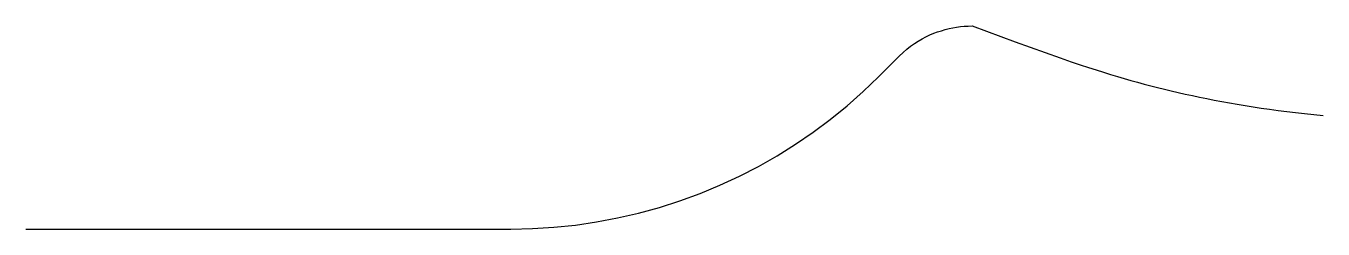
# Model space of a CAD drawing. Header units: metres. Extents: x -0.086 to 0.032, y -0.025 to -0.006.
import ezdxf

# ---------------------------------------------------------------- set-up
doc = ezdxf.new("R2010")
doc.units = ezdxf.units.M

msp = doc.modelspace()

# ---------------------------------------------------------------- linework, layer by layer
at = {"layer": 'NOZZLE_CONTOUR'}
msp.add_lwpolyline([(-0.08613, -0.02464), (-0.04197, -0.02464), (-0.04197, -0.02464), (-0.04001, -0.0246), (-0.03806, -0.02448), (-0.03611, -0.02428), (-0.03418, -0.02399), (-0.03226, -0.02363), (-0.03035, -0.02319), (-0.02846, -0.02267), (-0.0266, -0.02208), (-0.02476, -0.0214), (-0.02296, -0.02065), (-0.02118, -0.01983), (-0.01944, -0.01894), (-0.01774, -0.01797), (-0.01608, -0.01693), (-0.01447, -0.01583), (-0.0129, -0.01466), (-0.01138, -0.01343), (-0.00992, -0.01213), (-0.00851, -0.01078), (-0.00851, -0.01078), (-0.00663, -0.00891), (-0.00663, -0.00891), (-0.00628, -0.00858), (-0.00593, -0.00828), (-0.00559, -0.008), (-0.00524, -0.00776), (-0.00489, -0.00753), (-0.00454, -0.00733), (-0.00419, -0.00715), (-0.00384, -0.00698), (-0.00349, -0.00683), (-0.00314, -0.0067), (-0.00279, -0.00659), (-0.00244, -0.00648), (-0.00209, -0.0064), (-0.00175, -0.00632), (-0.0014, -0.00626), (-0.00105, -0.00622), (-0.0007, -0.00619), (-0.00035, -0.00617), (0, -0.00616), (0, -0.00616), (0.00394, -0.0076), (0.00802, -0.00905), (0.00903, -0.00941), (0.00986, -0.00969), (0.01061, -0.00994), (0.0113, -0.01016), (0.01196, -0.01037), (0.0126, -0.01057), (0.01323, -0.01076), (0.01384, -0.01094), (0.01446, -0.01112), (0.01507, -0.01128), (0.01567, -0.01145), (0.01629, -0.01161), (0.0169, -0.01177), (0.01752, -0.01192), (0.01814, -0.01207), (0.01877, -0.01222), (0.01941, -0.01236), (0.02006, -0.0125), (0.02071, -0.01264), (0.02138, -0.01277), (0.02205, -0.0129), (0.02273, -0.01303), (0.02343, -0.01316), (0.02414, -0.01328), (0.02486, -0.0134), (0.02559, -0.01352), (0.02633, -0.01363), (0.02709, -0.01374), (0.02786, -0.01384), (0.02865, -0.01395), (0.02945, -0.01404), (0.03027, -0.01414), (0.03111, -0.01423), (0.03196, -0.01431)], dxfattribs=at)

doc.saveas('drawing.dxf')
